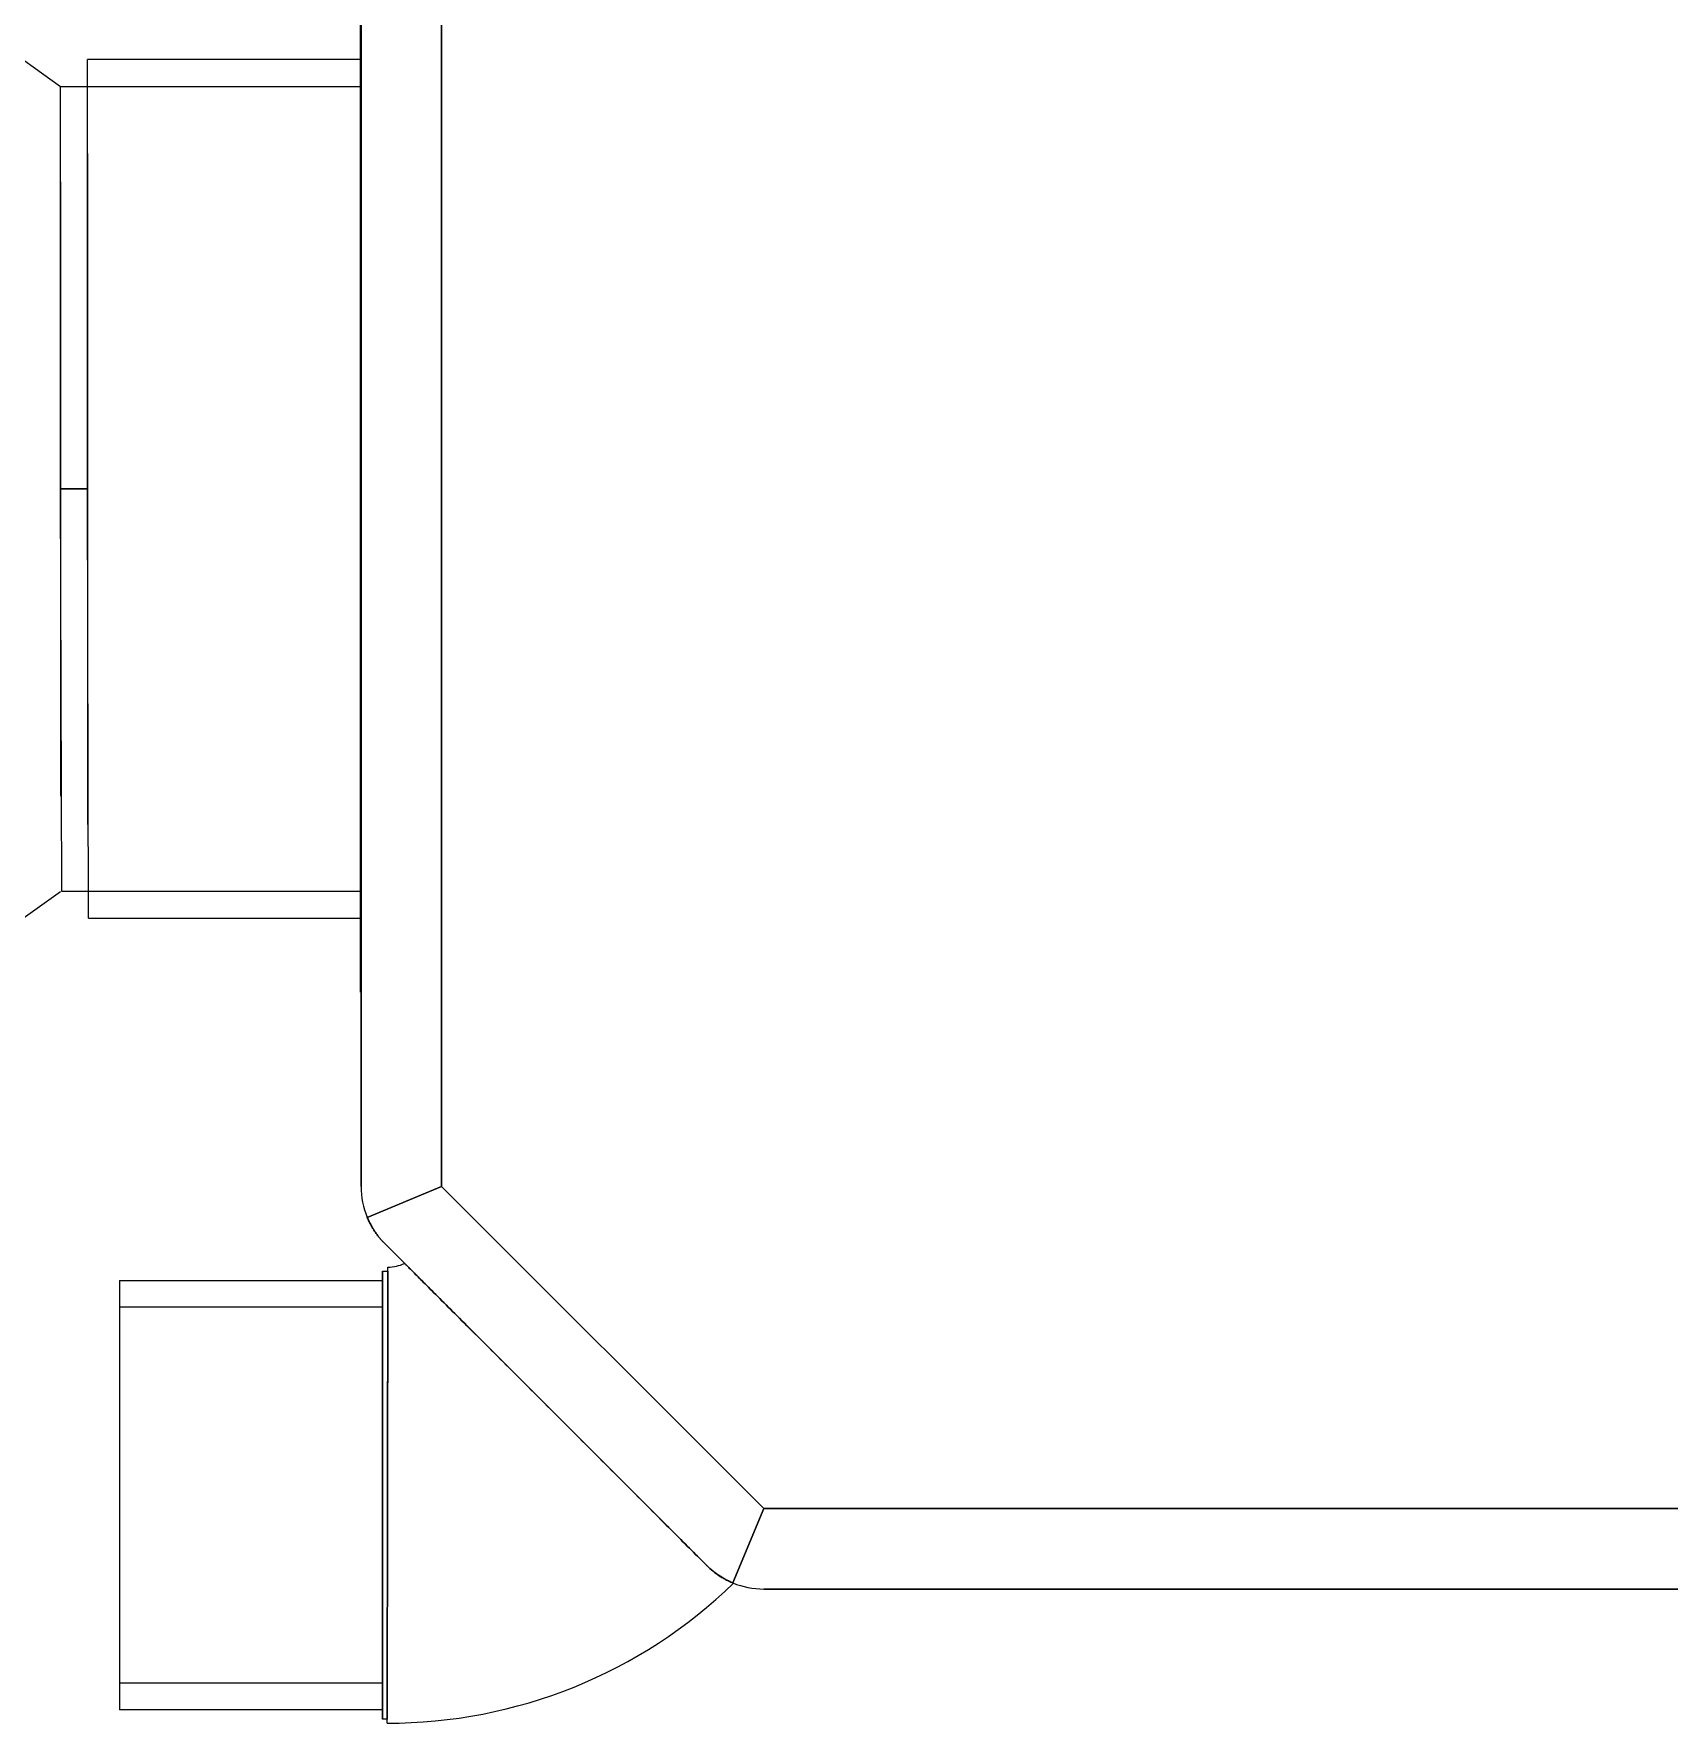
# Model space of a CAD drawing. Header units: millimetres. Extents: x 441156 to 441876, y 4514765 to 4515211.
# Drawn here: x 441317.8989 to 441318.2036, y 4514934.2483 to 4514934.5631 of the extents above; entities that cross this region are included whole.
import ezdxf

# ---------------------------------------------------------------- set-up
doc = ezdxf.new("R2010")
doc.units = ezdxf.units.MM
doc.layers.add('Instalaciones_ventilación_extracción', color=86, linetype='Continuous', lineweight=25)

msp = doc.modelspace()

# ---------------------------------------------------------------- linework, layer by layer
at = {"layer": 'Instalaciones_ventilación_extracción'}
for p, q in [((441317.9598718511, 4514934.608283072), (441317.9598718511, 4514934.348283072)), ((441317.9598718511, 4514934.348283072), (441317.9598718511, 4514934.608283072)), ((441317.9748718512, 4514934.348288969), (441317.9748718512, 4514934.608277175)), ((441317.9748718512, 4514934.608277175), (441317.9748718512, 4514934.348288969)), ((441317.8549053356, 4514934.588283072), (441317.9038718512, 4514934.553283072)), ((441317.9597718511, 4514934.572033072), (441317.9597718511, 4514934.557033072)), ((441317.9597718511, 4514934.557033072), (441317.9597718511, 4514934.572033072)), ((441317.9598718511, 4514934.572033072), (441317.9598718511, 4514934.557033072)), ((441317.9598718511, 4514934.557033072), (441317.9598718511, 4514934.572033072)), ((441317.9597718511, 4514934.558283072), (441317.9088718512, 4514934.558283072)), ((441317.9088718512, 4514934.478283072), (441317.9088718512, 4514934.558283072)), ((441317.9597718511, 4514934.557033072), (441317.9598718511, 4514934.557033072)), ((441317.9597718511, 4514934.557033072), (441317.9597718511, 4514934.399533072)), ((441317.9597718511, 4514934.399533072), (441317.9597718511, 4514934.557033072)), ((441317.9597718511, 4514934.557033072), (441317.9598718511, 4514934.557033072)), ((441317.9598718511, 4514934.399533072), (441317.9598718511, 4514934.557033072)), ((441317.9598718511, 4514934.557033072), (441317.9598718511, 4514934.399533072)), ((441317.9038718512, 4514934.553283072), (441317.9597718511, 4514934.553283072)), ((441317.9038718512, 4514934.478283072), (441317.9038718512, 4514934.553283072)), ((441317.9088718512, 4514934.540783072), (441317.9088718512, 4514934.478283072)), ((441317.9597718511, 4514934.540783072), (441317.9597718511, 4514934.415783072)), ((441317.9597718511, 4514934.415783072), (441317.9597718511, 4514934.540783072)), ((441317.9038718512, 4514934.535506194), (441317.9038718512, 4514934.478283072)), ((441317.9597718511, 4514934.420783072), (441317.9597718511, 4514934.535783072)), ((441317.9597718511, 4514934.535783072), (441317.9597718511, 4514934.420783072)), ((441317.9038718512, 4514934.478283072), (441317.9038718512, 4514934.42105995)), ((441317.9088718512, 4514934.478283072), (441317.9038718512, 4514934.478283072)), ((441317.9038718512, 4514934.478283072), (441317.9088718512, 4514934.478283072)), ((441317.9040853641, 4514934.403284375), (441317.9038718512, 4514934.478283072)), ((441317.9088718512, 4514934.478283072), (441317.9088718512, 4514934.415783072)), ((441317.9090853641, 4514934.398284375), (441317.9088718512, 4514934.478283072)), ((441317.8549053356, 4514934.368283072), (441317.9038718512, 4514934.403283072)), ((441317.9599853641, 4514934.403284375), (441317.9040853641, 4514934.403284375)), ((441317.9597718511, 4514934.399533072), (441317.9598718511, 4514934.399533072)), ((441317.9597718511, 4514934.384533072), (441317.9597718511, 4514934.399533072)), ((441317.9597718511, 4514934.399533072), (441317.9598718511, 4514934.399533072)), ((441317.9597718511, 4514934.399533072), (441317.9597718511, 4514934.384533072)), ((441317.9598718511, 4514934.384533072), (441317.9598718511, 4514934.399533072)), ((441317.9598718511, 4514934.399533072), (441317.9598718511, 4514934.384533072)), ((441317.9090853641, 4514934.398284375), (441317.9599853641, 4514934.398284375)), ((441317.9597718511, 4514934.384533072), (441317.9598718511, 4514934.384533072)), ((441317.9597718511, 4514934.384533072), (441317.9598718511, 4514934.384533072)), ((441317.9748718512, 4514934.348288969), (441317.9610115741, 4514934.342547854)), ((441317.9610115741, 4514934.342547854), (441317.9748718512, 4514934.348288969)), ((441318.0348777484, 4514934.288283072), (441317.9748718512, 4514934.348288969)), ((441317.9748718512, 4514934.348288969), (441318.0348777484, 4514934.288283072)), ((441317.9610115759, 4514934.342547858), (441317.9610964453, 4514934.342346884)), ((441317.9610964453, 4514934.342346884), (441317.9610115759, 4514934.342547858)), ((441317.9610964453, 4514934.342346884), (441317.9611836187, 4514934.342148596)), ((441317.9611836187, 4514934.342148596), (441317.9610964453, 4514934.342346884)), ((441317.9611836187, 4514934.342148596), (441317.9612730963, 4514934.341952811)), ((441317.9612730963, 4514934.341952811), (441317.9611836187, 4514934.342148596)), ((441317.9612730963, 4514934.341952811), (441317.96136471, 4514934.341759665)), ((441317.96136471, 4514934.341759665), (441317.9612730963, 4514934.341952811)), ((441317.96136471, 4514934.341759665), (441317.9614583227, 4514934.341569296)), ((441317.9614583227, 4514934.341569296), (441317.96136471, 4514934.341759665)), ((441317.9614583227, 4514934.341569296), (441317.9615537665, 4514934.341381857)), ((441317.9615537665, 4514934.341381857), (441317.9614583227, 4514934.341569296)), ((441317.9615537665, 4514934.341381857), (441317.9616508886, 4514934.341197501)), ((441317.9616508886, 4514934.341197501), (441317.9615537665, 4514934.341381857)), ((441317.9616508886, 4514934.341197501), (441317.9617495519, 4514934.341016363)), ((441317.9617495519, 4514934.341016363), (441317.9616508886, 4514934.341197501)), ((441317.9617495519, 4514934.341016363), (441317.9618495733, 4514934.340838599)), ((441317.9618495733, 4514934.340838599), (441317.9617495519, 4514934.341016363)), ((441317.9618495733, 4514934.340838599), (441317.9619507848, 4514934.340664328)), ((441317.9619507848, 4514934.340664328), (441317.9618495733, 4514934.340838599)), ((441317.9619507848, 4514934.340664328), (441317.9620529882, 4514934.340493659)), ((441317.9620529882, 4514934.340493659), (441317.9619507848, 4514934.340664328)), ((441317.9620529882, 4514934.340493659), (441317.9621559393, 4514934.340326697)), ((441317.9621559393, 4514934.340326697), (441317.9620529882, 4514934.340493659)), ((441317.9621559393, 4514934.340326697), (441317.9622594701, 4514934.34016358)), ((441317.9622594701, 4514934.34016358), (441317.9621559393, 4514934.340326697)), ((441317.9622594701, 4514934.34016358), (441317.962363352, 4514934.340004401)), ((441317.962363352, 4514934.340004401), (441317.9622594701, 4514934.34016358)), ((441317.962363352, 4514934.340004401), (441317.9624673864, 4514934.33984928)), ((441317.9624673864, 4514934.33984928), (441317.962363352, 4514934.340004401)), ((441317.9624673864, 4514934.33984928), (441317.9625713598, 4514934.33969831)), ((441317.9625713598, 4514934.33969831), (441317.9624673864, 4514934.33984928)), ((441317.9625713598, 4514934.33969831), (441317.9626756994, 4514934.339550788)), ((441317.9626756994, 4514934.339550788), (441317.9625713598, 4514934.33969831)), ((441317.9626756994, 4514934.339550788), (441317.962780451, 4514934.339406379)), ((441317.962780451, 4514934.339406379), (441317.9626756994, 4514934.339550788)), ((441317.962780451, 4514934.339406379), (441317.9628853399, 4514934.339265311)), ((441317.9628853399, 4514934.339265311), (441317.962780451, 4514934.339406379)), ((441317.9628853399, 4514934.339265311), (441317.9629900457, 4514934.339127784)), ((441317.9629900457, 4514934.339127784), (441317.9628853399, 4514934.339265311)), ((441317.9629900457, 4514934.339127784), (441317.9630942632, 4514934.338994055)), ((441317.9630942632, 4514934.338994055), (441317.9629900457, 4514934.339127784)), ((441317.9630942632, 4514934.338994055), (441317.9631977026, 4514934.33886431)), ((441317.9631977026, 4514934.33886431), (441317.9630942632, 4514934.338994055)), ((441317.9631977026, 4514934.33886431), (441317.9633000433, 4514934.338738791)), ((441317.9633000433, 4514934.338738791), (441317.9631977026, 4514934.33886431)), ((441317.9633000433, 4514934.338738791), (441317.9634010412, 4514934.338617652)), ((441317.9634010412, 4514934.338617652), (441317.9633000433, 4514934.338738791)), ((441317.9634010412, 4514934.338617652), (441317.9635006659, 4514934.338500632)), ((441317.9635006659, 4514934.338500632), (441317.9634010412, 4514934.338617652)), ((441317.9635006659, 4514934.338500632), (441317.9635988867, 4514934.33838761)), ((441317.9635988867, 4514934.33838761), (441317.9635006659, 4514934.338500632)), ((441317.9635988867, 4514934.33838761), (441317.9636954138, 4514934.338278708)), ((441317.9636954138, 4514934.338278708), (441317.9635988867, 4514934.33838761)), ((441317.9636954138, 4514934.338278708), (441317.9637893011, 4514934.338174811)), ((441317.9637893011, 4514934.338174811), (441317.9636954138, 4514934.338278708)), ((441317.9637893011, 4514934.338174811), (441317.963879862, 4514934.338076392)), ((441317.963879862, 4514934.338076392), (441317.9637893011, 4514934.338174811)), ((441317.963879862, 4514934.338076392), (441317.9639643499, 4514934.337986167)), ((441317.9639643499, 4514934.337986167), (441317.963879862, 4514934.338076392)), ((441317.9639643499, 4514934.337986167), (441317.9640181219, 4514934.337929496)), ((441317.9640181219, 4514934.337929496), (441317.9639643499, 4514934.337986167)), ((441317.9640181161, 4514934.337929501), (441318.0245182801, 4514934.277429337)), ((441318.0245182801, 4514934.277429337), (441317.9640181161, 4514934.337929501)), ((441317.9642652494, 4514934.33767647), (441318.0242652494, 4514934.277676471)), ((441318.0242652494, 4514934.277676471), (441317.9642652494, 4514934.33767647)), ((441317.9638718512, 4514934.249033072), (441317.9638718512, 4514934.332533072)), ((441317.9638718512, 4514934.332533072), (441317.9648574521, 4514934.332533072)), ((441317.9638718512, 4514934.332533072), (441317.9638718512, 4514934.249033072)), ((441317.9647104082, 4514934.248283213), (441317.9648587612, 4514934.333283084)), ((441317.9647104082, 4514934.248283213), (441317.9648587612, 4514934.333283084)), ((441317.9648574521, 4514934.332533072), (441317.964711717, 4514934.249033072)), ((441317.964711717, 4514934.249033072), (441317.9648574521, 4514934.332533072)), ((441317.9679829504, 4514934.333958777), (441317.9679888861, 4514934.333952826)), ((441317.9679888861, 4514934.333952826), (441317.9679829504, 4514934.333958777)), ((441317.9679888861, 4514934.333952826), (441317.968006983, 4514934.333934745)), ((441317.968006983, 4514934.333934745), (441317.9679888861, 4514934.333952826)), ((441317.968006983, 4514934.333934745), (441317.9680376226, 4514934.333904105)), ((441317.9680376226, 4514934.333904105), (441317.968006983, 4514934.333934745)), ((441317.9680376226, 4514934.333904105), (441317.9680812017, 4514934.33386051)), ((441317.9680812017, 4514934.33386051), (441317.9680376226, 4514934.333904105)), ((441317.9680812017, 4514934.33386051), (441317.9681381322, 4514934.333803595)), ((441317.9681381322, 4514934.333803595), (441317.9680812017, 4514934.33386051)), ((441317.9681381322, 4514934.333803595), (441317.9682086584, 4514934.333733054)), ((441317.9682086584, 4514934.333733054), (441317.9681381322, 4514934.333803595)), ((441317.9682086584, 4514934.333733054), (441317.9682927343, 4514934.333648993)), ((441317.9682927343, 4514934.333648993), (441317.9682086584, 4514934.333733054)), ((441317.9682927343, 4514934.333648993), (441317.9683902074, 4514934.333551505)), ((441317.9683902074, 4514934.333551505), (441317.9682927343, 4514934.333648993)), ((441317.9683902074, 4514934.333551505), (441317.9685009863, 4514934.333440726)), ((441317.9685009863, 4514934.333440726), (441317.9683902074, 4514934.333551505)), ((441317.9685009863, 4514934.333440726), (441317.9686249487, 4514934.333316779)), ((441317.9686249487, 4514934.333316779), (441317.9685009863, 4514934.333440726)), ((441317.9686249487, 4514934.333316779), (441317.9687617895, 4514934.333179938)), ((441317.9687617895, 4514934.333179938), (441317.9686249487, 4514934.333316779)), ((441317.9687617895, 4514934.333179938), (441317.9689109747, 4514934.333030738)), ((441317.9689109747, 4514934.333030738), (441317.9687617895, 4514934.333179938)), ((441317.9689109747, 4514934.333030738), (441317.9690719549, 4514934.332869773)), ((441317.9690719549, 4514934.332869773), (441317.9689109747, 4514934.333030738)), ((441317.9690719549, 4514934.332869773), (441317.9692441351, 4514934.332697577)), ((441317.9692441351, 4514934.332697577), (441317.9690719549, 4514934.332869773)), ((441317.9692441351, 4514934.332697577), (441317.9694269506, 4514934.332514762)), ((441317.9694269506, 4514934.332514762), (441317.9692441351, 4514934.332697577)), ((441317.9694269506, 4514934.332514762), (441317.9696196386, 4514934.332322073)), ((441317.9696196386, 4514934.332322073), (441317.9694269506, 4514934.332514762)), ((441317.9696196386, 4514934.332322073), (441317.969821253, 4514934.332120474)), ((441317.969821253, 4514934.332120474), (441317.9696196386, 4514934.332322073)), ((441317.9148718512, 4514934.330783072), (441317.9638718512, 4514934.330783072)), ((441317.9148718512, 4514934.330783072), (441317.9148718512, 4514934.250783072)), ((441317.9638718512, 4514934.250783072), (441317.9638718512, 4514934.330783072)), ((441317.9638718512, 4514934.330783072), (441317.9638718512, 4514934.250783072)), ((441317.969821253, 4514934.332120474), (441317.970030802, 4514934.331910926)), ((441317.970030802, 4514934.331910926), (441317.969821253, 4514934.332120474)), ((441317.970030802, 4514934.331910926), (441317.9702473394, 4514934.331694373)), ((441317.9702473394, 4514934.331694373), (441317.970030802, 4514934.331910926)), ((441317.9702473394, 4514934.331694373), (441317.9704716131, 4514934.331470114)), ((441317.9704716131, 4514934.331470114), (441317.9702473394, 4514934.331694373)), ((441317.9704716131, 4514934.331470114), (441317.9707092993, 4514934.331232413)), ((441317.9707092993, 4514934.331232413), (441317.9704716131, 4514934.331470114)), ((441317.9707092993, 4514934.331232413), (441317.9709608099, 4514934.330980903)), ((441317.9709608099, 4514934.330980903), (441317.9707092993, 4514934.331232413)), ((441317.9709608099, 4514934.330980903), (441317.9712259619, 4514934.330715765)), ((441317.9712259619, 4514934.330715765), (441317.9709608099, 4514934.330980903)), ((441317.9712259619, 4514934.330715765), (441317.9715045568, 4514934.33043717)), ((441317.9715045568, 4514934.33043717), (441317.9712259619, 4514934.330715765)), ((441317.9715045568, 4514934.33043717), (441317.9717964117, 4514934.330145316)), ((441317.9717964117, 4514934.330145316), (441317.9715045568, 4514934.33043717)), ((441317.9717964117, 4514934.330145316), (441317.9721010992, 4514934.329840613)), ((441317.9721010992, 4514934.329840613), (441317.9717964117, 4514934.330145316)), ((441317.9721010992, 4514934.329840613), (441317.9724181005, 4514934.329523627)), ((441317.9724181005, 4514934.329523627), (441317.9721010992, 4514934.329840613)), ((441317.9724181005, 4514934.329523627), (441317.9727468359, 4514934.329194876)), ((441317.9727468359, 4514934.329194876), (441317.9724181005, 4514934.329523627)), ((441317.9727468359, 4514934.329194876), (441317.9730867712, 4514934.328854941)), ((441317.9730867712, 4514934.328854941), (441317.9727468359, 4514934.329194876)), ((441317.9730867712, 4514934.328854941), (441317.9734373571, 4514934.328504371)), ((441317.9734373571, 4514934.328504371), (441317.9730867712, 4514934.328854941)), ((441317.9734373571, 4514934.328504371), (441317.9737978155, 4514934.328143912)), ((441317.9737978155, 4514934.328143912), (441317.9734373571, 4514934.328504371)), ((441317.9737978155, 4514934.328143912), (441317.9741672613, 4514934.327774466)), ((441317.9741672613, 4514934.327774466), (441317.9737978155, 4514934.328143912)), ((441317.9741672613, 4514934.327774466), (441317.974544779, 4514934.327396949)), ((441317.974544779, 4514934.327396949), (441317.9741672613, 4514934.327774466)), ((441317.974544779, 4514934.327396949), (441317.9749294683, 4514934.32701226)), ((441317.9749294683, 4514934.32701226), (441317.974544779, 4514934.327396949)), ((441317.9749294683, 4514934.32701226), (441317.9753203833, 4514934.326621344)), ((441317.9753203833, 4514934.326621344), (441317.9749294683, 4514934.32701226)), ((441317.9753203833, 4514934.326621344), (441317.9757163641, 4514934.326225348)), ((441317.9757163641, 4514934.326225348), (441317.9753203833, 4514934.326621344)), ((441317.9757163641, 4514934.326225348), (441317.9761161901, 4514934.325825522)), ((441317.9761161901, 4514934.325825522), (441317.9757163641, 4514934.326225348)), ((441317.9638718512, 4514934.325783072), (441317.9148718512, 4514934.325783072)), ((441317.9638718512, 4514934.325783072), (441317.9638718512, 4514934.255783072)), ((441317.9638718512, 4514934.255783072), (441317.9638718512, 4514934.325783072)), ((441317.9761161901, 4514934.325825522), (441317.9765186255, 4514934.325423102)), ((441317.9765186255, 4514934.325423102), (441317.9761161901, 4514934.325825522)), ((441317.9765186255, 4514934.325423102), (441317.9769224035, 4514934.325019308)), ((441317.9769224035, 4514934.325019308), (441317.9765186255, 4514934.325423102)), ((441317.9769224035, 4514934.325019308), (441317.9773327123, 4514934.324609)), ((441317.9773327123, 4514934.324609), (441317.9769224035, 4514934.325019308)), ((441317.9773327123, 4514934.324609), (441317.9777575781, 4514934.32418415)), ((441317.9777575781, 4514934.32418415), (441317.9773327123, 4514934.324609)), ((441317.9777575781, 4514934.32418415), (441317.9781963446, 4514934.323745383)), ((441317.9781963446, 4514934.323745383), (441317.9777575781, 4514934.32418415)), ((441317.9781963446, 4514934.323745383), (441317.9786483404, 4514934.323293372)), ((441317.9786483404, 4514934.323293372), (441317.9781963446, 4514934.323745383)), ((441317.9786483404, 4514934.323293372), (441317.979112879, 4514934.322828833)), ((441317.979112879, 4514934.322828833), (441317.9786483404, 4514934.323293372)), ((441317.979112879, 4514934.322828833), (441317.9795892278, 4514934.3223525)), ((441317.9795892278, 4514934.3223525), (441317.979112879, 4514934.322828833)), ((441317.9795892278, 4514934.3223525), (441317.9800764563, 4514934.321865271)), ((441317.9800764563, 4514934.321865271), (441317.9795892278, 4514934.3223525)), ((441317.9800764563, 4514934.321865271), (441317.9805736028, 4514934.321368124)), ((441317.9805736028, 4514934.321368124), (441317.9800764563, 4514934.321865271)), ((441317.9805736028, 4514934.321368124), (441317.9810797063, 4514934.320862021)), ((441317.9810797063, 4514934.320862021), (441317.9805736028, 4514934.321368124)), ((441317.9810797063, 4514934.320862021), (441317.9815937902, 4514934.320347922)), ((441317.9815937902, 4514934.320347922), (441317.9810797063, 4514934.320862021)), ((441317.9815937902, 4514934.320347922), (441317.9821149084, 4514934.319826819)), ((441317.9821149084, 4514934.319826819), (441317.9815937902, 4514934.320347922)), ((441317.9821149084, 4514934.319826819), (441317.9826419012, 4514934.319299826)), ((441317.9826419012, 4514934.319299826), (441317.9821149084, 4514934.319826819)), ((441317.9826419012, 4514934.319299826), (441317.9831735479, 4514934.31876818)), ((441317.9831735479, 4514934.31876818), (441317.9826419012, 4514934.319299826)), ((441317.9831735479, 4514934.31876818), (441317.9837086431, 4514934.318233069)), ((441317.9837086431, 4514934.318233069), (441317.9831735479, 4514934.31876818)), ((441317.9837086431, 4514934.318233069), (441317.9842459814, 4514934.31769573)), ((441317.9842459814, 4514934.31769573), (441317.9837086431, 4514934.318233069)), ((441317.9842459814, 4514934.31769573), (441317.9847842962, 4514934.317157432)), ((441317.9847842962, 4514934.317157432), (441317.9842459814, 4514934.31769573)), ((441317.9847842962, 4514934.317157432), (441317.9853221533, 4514934.316619559)), ((441317.9853221533, 4514934.316619559), (441317.9847842962, 4514934.317157432)), ((441317.9853221533, 4514934.316619559), (441317.985858164, 4514934.316083549)), ((441317.985858164, 4514934.316083549), (441317.9853221533, 4514934.316619559)), ((441317.985858164, 4514934.316083549), (441317.9863908941, 4514934.315550818)), ((441317.9863908941, 4514934.315550818), (441317.985858164, 4514934.316083549)), ((441317.9863908941, 4514934.315550818), (441317.9869195806, 4514934.315022131)), ((441317.9869195806, 4514934.315022131), (441317.9863908941, 4514934.315550818)), ((441317.9869195806, 4514934.315022131), (441317.9874566137, 4514934.314485098)), ((441317.9874566137, 4514934.314485098), (441317.9869195806, 4514934.315022131)), ((441317.9874566137, 4514934.314485098), (441317.9880063726, 4514934.313935339)), ((441317.9880063726, 4514934.313935339), (441317.9874566137, 4514934.314485098)), ((441317.9880063726, 4514934.313935339), (441317.9885677282, 4514934.313374)), ((441317.9885677282, 4514934.313374), (441317.9880063726, 4514934.313935339)), ((441317.9885677282, 4514934.313374), (441317.9891395514, 4514934.312802176)), ((441317.9891395514, 4514934.312802176), (441317.9885677282, 4514934.313374)), ((441317.9891395514, 4514934.312802176), (441317.9897206976, 4514934.312221015)), ((441317.9897206976, 4514934.312221015), (441317.9891395514, 4514934.312802176)), ((441317.9897206976, 4514934.312221015), (441317.9903100072, 4514934.311631721)), ((441317.9903100225, 4514934.31163169), (441317.9897206976, 4514934.312221015)), ((441317.9903100072, 4514934.311631721), (441317.9909062597, 4514934.311035452)), ((441317.9909062597, 4514934.311035452), (441317.9903100225, 4514934.31163169)), ((441317.9909062597, 4514934.311035452), (441317.9915081579, 4514934.310433554)), ((441317.9915081579, 4514934.310433554), (441317.9909062597, 4514934.311035452)), ((441317.9915081579, 4514934.310433554), (441317.9921144659, 4514934.309827247)), ((441317.9921144659, 4514934.309827247), (441317.9915081579, 4514934.310433554)), ((441317.9921144659, 4514934.309827247), (441317.9927239324, 4514934.309217795)), ((441317.9927239324, 4514934.309217795), (441317.9921144659, 4514934.309827247)), ((441317.9927239324, 4514934.309217795), (441317.9933353369, 4514934.308606391)), ((441317.9933353369, 4514934.308606391), (441317.9927239324, 4514934.309217795)), ((441317.9933353369, 4514934.308606391), (441317.9939473516, 4514934.307994376)), ((441317.9939473516, 4514934.307994376), (441317.9933353369, 4514934.308606391)), ((441317.9939473516, 4514934.307994376), (441317.994558634, 4514934.307383078)), ((441317.994558634, 4514934.307383078), (441317.9939473516, 4514934.307994376)), ((441317.994558634, 4514934.307383078), (441317.9951678564, 4514934.306773855)), ((441317.9951678564, 4514934.306773855), (441317.994558634, 4514934.307383078)), ((441317.9951678564, 4514934.306773855), (441317.9957736608, 4514934.306168051)), ((441317.9957736608, 4514934.306168051), (441317.9951678564, 4514934.306773855)), ((441317.9957736608, 4514934.306168051), (441317.9963746893, 4514934.305567038)), ((441317.9963746893, 4514934.305567038), (441317.9957736608, 4514934.306168051)), ((441317.9963746893, 4514934.305567038), (441317.9969695379, 4514934.304972189)), ((441317.9969695379, 4514934.304972189), (441317.9963746893, 4514934.305567038)), ((441317.9969695379, 4514934.304972189), (441317.9975568334, 4514934.304384879)), ((441317.9975568334, 4514934.304384879), (441317.9969695379, 4514934.304972189)), ((441317.9975568334, 4514934.304384879), (441317.9981352026, 4514934.303806525)), ((441317.9981352026, 4514934.303806525), (441317.9975568334, 4514934.304384879)), ((441317.9981352026, 4514934.303806525), (441317.9987081243, 4514934.303233588)), ((441317.9987081243, 4514934.303233588), (441317.9981352026, 4514934.303806525)), ((441317.9987081243, 4514934.303233588), (441317.9992897741, 4514934.302651953)), ((441317.9992897741, 4514934.302651953), (441317.9987081243, 4514934.303233588)), ((441317.9992897741, 4514934.302651953), (441317.9998798925, 4514934.302061835)), ((441317.9998798925, 4514934.302061835), (441317.9992897741, 4514934.302651953)), ((441317.9998798925, 4514934.302061835), (441318.0004770758, 4514934.301464637)), ((441318.0004770758, 4514934.301464637), (441317.9998798925, 4514934.302061835)), ((441318.0004770758, 4514934.301464637), (441318.0010799658, 4514934.300861762)), ((441318.0010799658, 4514934.300861762), (441318.0004770758, 4514934.301464637)), ((441318.0010799658, 4514934.300861762), (441318.0016871435, 4514934.300254568)), ((441318.0016871435, 4514934.300254568), (441318.0010799658, 4514934.300861762)), ((441318.0016871435, 4514934.300254568), (441318.0022972662, 4514934.299644446)), ((441318.0022972662, 4514934.299644446), (441318.0016871435, 4514934.300254568)), ((441318.0022972662, 4514934.299644446), (441318.0029089758, 4514934.299032737)), ((441318.0029089758, 4514934.299032737), (441318.0022972662, 4514934.299644446)), ((441318.0029089758, 4514934.299032737), (441318.0035209295, 4514934.298420783)), ((441318.0035209295, 4514934.298420783), (441318.0029089758, 4514934.299032737)), ((441318.0035209295, 4514934.298420783), (441318.0041317694, 4514934.297809943)), ((441318.0041317694, 4514934.297809943), (441318.0035209295, 4514934.298420783)), ((441318.0041317694, 4514934.297809943), (441318.0047402136, 4514934.297201498)), ((441318.0047402136, 4514934.297201498), (441318.0041317694, 4514934.297809943)), ((441318.0047402136, 4514934.297201498), (441318.0053450415, 4514934.296596686)), ((441318.0053450415, 4514934.296596686), (441318.0047402136, 4514934.297201498)), ((441318.0053450415, 4514934.296596686), (441318.0059449712, 4514934.295996741)), ((441318.0059449712, 4514934.295996741), (441318.0053450415, 4514934.296596686)), ((441318.0059449712, 4514934.295996741), (441318.006538767, 4514934.295402945)), ((441318.006538767, 4514934.295402945), (441318.0059449712, 4514934.295996741)), ((441318.006538767, 4514934.295402945), (441318.0071251623, 4514934.29481655)), ((441318.0071251623, 4514934.29481655), (441318.006538767, 4514934.295402945)), ((441318.0071251623, 4514934.29481655), (441318.0077029211, 4514934.294238807)), ((441318.0077029211, 4514934.294238807), (441318.0071251623, 4514934.29481655)), ((441318.0077029211, 4514934.294238807), (441318.0082708838, 4514934.293670843)), ((441318.0082708838, 4514934.293670843), (441318.0077029211, 4514934.294238807)), ((441318.0082708838, 4514934.293670843), (441318.0088279211, 4514934.293113806)), ((441318.0088279211, 4514934.293113806), (441318.0082708838, 4514934.293670843)), ((441318.0088279211, 4514934.293113806), (441318.009372904, 4514934.292568823)), ((441318.009372904, 4514934.292568823), (441318.0088279211, 4514934.293113806)), ((441318.009372904, 4514934.292568823), (441318.0099048559, 4514934.292036857)), ((441318.0099048559, 4514934.292036857), (441318.009372904, 4514934.292568823)), ((441318.0099048559, 4514934.292036857), (441318.0104347631, 4514934.291506949)), ((441318.0104347631, 4514934.291506949), (441318.0099048559, 4514934.292036857)), ((441318.0104347631, 4514934.291506949), (441318.010968836, 4514934.290972891)), ((441318.010968836, 4514934.290972891), (441318.0104347631, 4514934.291506949)), ((441318.010968836, 4514934.290972891), (441318.0115056249, 4514934.290436102)), ((441318.0115056249, 4514934.290436102), (441318.010968836, 4514934.290972891)), ((441318.0115056249, 4514934.290436102), (441318.0120436804, 4514934.289898031)), ((441318.0120436804, 4514934.289898031), (441318.0115056249, 4514934.290436102)), ((441318.0120436804, 4514934.289898031), (441318.0125815832, 4514934.289360129)), ((441318.0125815832, 4514934.289360129), (441318.0120436804, 4514934.289898031)), ((441318.0125815832, 4514934.289360129), (441318.0131179449, 4514934.288823782)), ((441318.0131179449, 4514934.288823782), (441318.0125815832, 4514934.289360129)), ((441318.0131179449, 4514934.288823782), (441318.0136514989, 4514934.288290229)), ((441318.0136514989, 4514934.288290229), (441318.0131179449, 4514934.288823782)), ((441318.0136514989, 4514934.288290229), (441318.0141810247, 4514934.287760703)), ((441318.0141810247, 4514934.287760703), (441318.0136514989, 4514934.288290229)), ((441318.0291366336, 4514934.274422796), (441318.0348777484, 4514934.288283072)), ((441318.0348777484, 4514934.288283072), (441318.0291366336, 4514934.274422796)), ((441318.2948659539, 4514934.288283072), (441318.0348777484, 4514934.288283072)), ((441318.0348777484, 4514934.288283072), (441318.2948659539, 4514934.288283072)), ((441318.0141810247, 4514934.287760703), (441318.0147052862, 4514934.287236426)), ((441318.0147052862, 4514934.287236426), (441318.0141810247, 4514934.287760703)), ((441318.0147052862, 4514934.287236426), (441318.0152230627, 4514934.28671865)), ((441318.0152230627, 4514934.28671865), (441318.0147052862, 4514934.287236426)), ((441318.0152230627, 4514934.28671865), (441318.0157332861, 4514934.286208441)), ((441318.0157332861, 4514934.286208441), (441318.0152230627, 4514934.28671865)), ((441318.0157332861, 4514934.286208441), (441318.0162349645, 4514934.285706747)), ((441318.0162349645, 4514934.285706747), (441318.0157332861, 4514934.286208441)), ((441318.0162349645, 4514934.285706747), (441318.0167271368, 4514934.285214591)), ((441318.0167271368, 4514934.285214591), (441318.0162349645, 4514934.285706747)), ((441318.0167271368, 4514934.285214591), (441318.0172087957, 4514934.284732916)), ((441318.0172087957, 4514934.284732916), (441318.0167271368, 4514934.285214591)), ((441318.0172087957, 4514934.284732916), (441318.01767898, 4514934.284262733)), ((441318.01767898, 4514934.284262733), (441318.0172087957, 4514934.284732916)), ((441318.01767898, 4514934.284262733), (441318.0181368505, 4514934.283804862)), ((441318.0181368505, 4514934.283804862), (441318.01767898, 4514934.284262733)), ((441318.0181368505, 4514934.283804862), (441318.01858169, 4514934.283360022)), ((441318.01858169, 4514934.283360022), (441318.0181368505, 4514934.283804862)), ((441318.01858169, 4514934.283360022), (441318.0190128118, 4514934.282928901)), ((441318.0190128118, 4514934.282928901), (441318.01858169, 4514934.283360022)), ((441318.0190128118, 4514934.282928901), (441318.0194294988, 4514934.282512213)), ((441318.0194294988, 4514934.282512213), (441318.0190128118, 4514934.282928901)), ((441318.0194294988, 4514934.282512213), (441318.0198337652, 4514934.282107947)), ((441318.0198337652, 4514934.282107947), (441318.0194294988, 4514934.282512213)), ((441318.0198337652, 4514934.282107947), (441318.0202359106, 4514934.281705801)), ((441318.0202359106, 4514934.281705801), (441318.0198337652, 4514934.282107947)), ((441318.0202359106, 4514934.281705801), (441318.0206359045, 4514934.281305823)), ((441318.0206359045, 4514934.281305823), (441318.0202359106, 4514934.281705801)), ((441318.0206359045, 4514934.281305823), (441318.0210324652, 4514934.280909263)), ((441318.0210324652, 4514934.280909263), (441318.0206359045, 4514934.281305823)), ((441318.0210324652, 4514934.280909263), (441318.0214243261, 4514934.280517386)), ((441318.0214243261, 4514934.280517386), (441318.0210324652, 4514934.280909263)), ((441318.0214243261, 4514934.280517386), (441318.0218102362, 4514934.280131476)), ((441318.0218102362, 4514934.280131476), (441318.0214243261, 4514934.280517386)), ((441318.0218102362, 4514934.280131476), (441318.0221891424, 4514934.27975257)), ((441318.0221891424, 4514934.27975257), (441318.0218102362, 4514934.280131476)), ((441318.0221891424, 4514934.27975257), (441318.0225601293, 4514934.279381598)), ((441318.0225601293, 4514934.279381598), (441318.0221891424, 4514934.27975257)), ((441318.0225601293, 4514934.279381598), (441318.0229222357, 4514934.279019492)), ((441318.0229222357, 4514934.279019492), (441318.0225601293, 4514934.279381598)), ((441318.0229222357, 4514934.279019492), (441318.0232745458, 4514934.278667166)), ((441318.0232745458, 4514934.278667166), (441318.0229222357, 4514934.279019492)), ((441318.0232745458, 4514934.278667166), (441318.0236162054, 4514934.278325506)), ((441318.0236162054, 4514934.278325506), (441318.0232745458, 4514934.278667166)), ((441318.0236162054, 4514934.278325506), (441318.0239465887, 4514934.277995138)), ((441318.0239465887, 4514934.277995138), (441318.0236162054, 4514934.278325506)), ((441318.0239465887, 4514934.277995138), (441318.0242651312, 4514934.277676581)), ((441318.0242651312, 4514934.277676581), (441318.0239465887, 4514934.277995138)), ((441318.0242652532, 4514934.277676474), (441318.0245629217, 4514934.277386923)), ((441318.0243075659, 4514934.277634329), (441318.0242652532, 4514934.277676474)), ((441318.024349848, 4514934.277592536), (441318.0243075659, 4514934.277634329)), ((441318.0243920995, 4514934.277551123), (441318.024349848, 4514934.277592536)), ((441318.0244343054, 4514934.277510062), (441318.0243920995, 4514934.277551123)), ((441318.0244764807, 4514934.277469351), (441318.0244343054, 4514934.277510062)), ((441318.0245186254, 4514934.277429007), (441318.0244764807, 4514934.277469351)), ((441318.0245182745, 4514934.277429343), (441318.0245749456, 4514934.27737557)), ((441318.0245749456, 4514934.27737557), (441318.0245182745, 4514934.277429343)), ((441318.0248545019, 4514934.277118277), (441318.0245186254, 4514934.277429007)), ((441318.0245629217, 4514934.277386923), (441318.0248582403, 4514934.27711492)), ((441318.0245749456, 4514934.27737557), (441318.0246651708, 4514934.277291083)), ((441318.0246651708, 4514934.277291083), (441318.0245749456, 4514934.27737557)), ((441318.0246651708, 4514934.277291083), (441318.02476359, 4514934.277200522)), ((441318.02476359, 4514934.277200522), (441318.0246651708, 4514934.277291083)), ((441318.02476359, 4514934.277200522), (441318.0248674871, 4514934.277106634)), ((441318.0248674871, 4514934.277106634), (441318.02476359, 4514934.277200522)), ((441318.0251868536, 4514934.276828772), (441318.0248545019, 4514934.277118277)), ((441318.0248582403, 4514934.27711492), (441318.0251502325, 4514934.276859839)), ((441318.0248674871, 4514934.277106634), (441318.0249763891, 4514934.277010107)), ((441318.0249763891, 4514934.277010107), (441318.0248674871, 4514934.277106634)), ((441318.0249763891, 4514934.277010107), (441318.0250894109, 4514934.276911886)), ((441318.0250894109, 4514934.276911886), (441318.0249763891, 4514934.277010107)), ((441318.0250894109, 4514934.276911886), (441318.0252064306, 4514934.276812262)), ((441318.0252064306, 4514934.276812262), (441318.0250894109, 4514934.276911886)), ((441318.0251502325, 4514934.276859839), (441318.0254380133, 4514934.276621054)), ((441318.0255154058, 4514934.276558814), (441318.0251868536, 4514934.276828772)), ((441318.0252064306, 4514934.276812262), (441318.0253275702, 4514934.276711265)), ((441318.0253275702, 4514934.276711265), (441318.0252064306, 4514934.276812262)), ((441318.0253275702, 4514934.276711265), (441318.0254530889, 4514934.276608923)), ((441318.0254530889, 4514934.276608923), (441318.0253275702, 4514934.276711265)), ((441318.0254380133, 4514934.276621054), (441318.0257207281, 4514934.27639791)), ((441318.0254530889, 4514934.276608923), (441318.0255828344, 4514934.276505484)), ((441318.0255828344, 4514934.276505484), (441318.0254530889, 4514934.276608923)), ((441318.0258388311, 4514934.276307806), (441318.0255154058, 4514934.276558814)), ((441318.0255828344, 4514934.276505484), (441318.0257165625, 4514934.276401266)), ((441318.0257165625, 4514934.276401266), (441318.0255828344, 4514934.276505484)), ((441318.0257165625, 4514934.276401266), (441318.0258540899, 4514934.276296561)), ((441318.0258540899, 4514934.276296561), (441318.0257165625, 4514934.276401266)), ((441318.0257207281, 4514934.27639791), (441318.0259975225, 4514934.276189811)), ((441318.0261557715, 4514934.276075141), (441318.0258388311, 4514934.276307806)), ((441318.0258540899, 4514934.276296561), (441318.0259951574, 4514934.276191672)), ((441318.0259951574, 4514934.276191672), (441318.0258540899, 4514934.276296561)), ((441318.0259951574, 4514934.276191672), (441318.0261395666, 4514934.27608692)), ((441318.0261395666, 4514934.27608692), (441318.0259951574, 4514934.276191672)), ((441318.0259975225, 4514934.276189811), (441318.0262675573, 4514934.2759961)), ((441318.0261395666, 4514934.27608692), (441318.0262870886, 4514934.275982581)), ((441318.0262870886, 4514934.275982581), (441318.0261395666, 4514934.27608692)), ((441318.0264648687, 4514934.275860205), (441318.0261557715, 4514934.276075141)), ((441318.0262675573, 4514934.2759961), (441318.0265301611, 4514934.275816229)), ((441318.0262870886, 4514934.275982581), (441318.0264380591, 4514934.275878607)), ((441318.0264380591, 4514934.275878607), (441318.0262870886, 4514934.275982581)), ((441318.0264380591, 4514934.275878607), (441318.0265931798, 4514934.275774573)), ((441318.0265931798, 4514934.275774573), (441318.0264380591, 4514934.275878607)), ((441318.026764765, 4514934.275662405), (441318.0264648687, 4514934.275860205)), ((441318.0265301611, 4514934.275816229), (441318.0267846014, 4514934.275649634)), ((441318.0265931798, 4514934.275774573), (441318.0267523596, 4514934.275670691)), ((441318.0267523596, 4514934.275670691), (441318.0265931798, 4514934.275774573)), ((441318.0267523596, 4514934.275670691), (441318.026915476, 4514934.27556716)), ((441318.026915476, 4514934.27556716), (441318.0267523596, 4514934.275670691)), ((441318.0270541327, 4514934.275481131), (441318.026764765, 4514934.275662405)), ((441318.0267846014, 4514934.275649634), (441318.0270302221, 4514934.275495749)), ((441318.026915476, 4514934.27556716), (441318.0270824377, 4514934.275464209)), ((441318.0270824377, 4514934.275464209), (441318.026915476, 4514934.27556716)), ((441318.0270302221, 4514934.275495749), (441318.0272663061, 4514934.275354026)), ((441318.0273315985, 4514934.275315787), (441318.0270541327, 4514934.275481131)), ((441318.0270824377, 4514934.275464209), (441318.0272531072, 4514934.275362005)), ((441318.0272531072, 4514934.275362005), (441318.0270824377, 4514934.275464209)), ((441318.0272531072, 4514934.275362005), (441318.0274273779, 4514934.275260794)), ((441318.0274273779, 4514934.275260794), (441318.0272531072, 4514934.275362005)), ((441318.0272663061, 4514934.275354026), (441318.0274921667, 4514934.275223899)), ((441318.0275958197, 4514934.275165747), (441318.0273315985, 4514934.275315787)), ((441318.0274273779, 4514934.275260794), (441318.0276051428, 4514934.275160773)), ((441318.0276051428, 4514934.275160773), (441318.0274273779, 4514934.275260794)), ((441318.0274921667, 4514934.275223899), (441318.027707102, 4514934.275104819)), ((441318.0278454534, 4514934.275030432), (441318.0275958197, 4514934.275165747)), ((441318.0276051428, 4514934.275160773), (441318.0277862799, 4514934.275062109)), ((441318.0277862799, 4514934.275062109), (441318.0276051428, 4514934.275160773)), ((441318.027707102, 4514934.275104819), (441318.0279103643, 4514934.274996222)), ((441318.0277862799, 4514934.275062109), (441318.0279706366, 4514934.274964987)), ((441318.0279706366, 4514934.274964987), (441318.0277862799, 4514934.275062109)), ((441318.0280791112, 4514934.274909232), (441318.0278454534, 4514934.275030432)), ((441318.0279103643, 4514934.274996222), (441318.0281012518, 4514934.274897666)), ((441318.0279706366, 4514934.274964987), (441318.0281580755, 4514934.274869544)), ((441318.0281580755, 4514934.274869544), (441318.0279706366, 4514934.274964987)), ((441318.0282954351, 4514934.274801565), (441318.0280791112, 4514934.274909232)), ((441318.0281012518, 4514934.274897666), (441318.0282792913, 4514934.274808798)), ((441318.0281580755, 4514934.274869544), (441318.0283484441, 4514934.274775931)), ((441318.0283484441, 4514934.274775931), (441318.0281580755, 4514934.274869544)), ((441318.0282792913, 4514934.274808798), (441318.0284440252, 4514934.274729239)), ((441318.0284921514, 4514934.274707236), (441318.0282954351, 4514934.274801565)), ((441318.0283484441, 4514934.274775931), (441318.0285415899, 4514934.274684317)), ((441318.0285415899, 4514934.274684317), (441318.0283484441, 4514934.274775931)), ((441318.0284440252, 4514934.274729239), (441318.0285949499, 4514934.274658637)), ((441318.0286680853, 4514934.274625815), (441318.0284921514, 4514934.274707236)), ((441318.0285415899, 4514934.274684317), (441318.0287373755, 4514934.27459484)), ((441318.0287373755, 4514934.27459484), (441318.0285415899, 4514934.274684317)), ((441318.0285949499, 4514934.274658637), (441318.0287316228, 4514934.274596625)), ((441318.028822489, 4514934.274556723), (441318.0286680853, 4514934.274625815)), ((441318.0287316228, 4514934.274596625), (441318.0288535406, 4514934.274542823)), ((441318.0287373755, 4514934.27459484), (441318.0289356634, 4514934.274507666)), ((441318.0289356634, 4514934.274507666), (441318.0287373755, 4514934.27459484)), ((441318.0289546606, 4514934.27449935), (441318.028822489, 4514934.274556723)), ((441318.0288535406, 4514934.274542823), (441318.0289602453, 4514934.274496878)), ((441318.0289356634, 4514934.274507666), (441318.0291366369, 4514934.274422796)), ((441318.0291366369, 4514934.274422796), (441318.0289356634, 4514934.274507666)), ((441318.0290638678, 4514934.274453116), (441318.0289546606, 4514934.27449935)), ((441318.0289602453, 4514934.274496878), (441318.029051264, 4514934.274458411)), ((441318.029051264, 4514934.274458411), (441318.0291261236, 4514934.274427146)), ((441318.0291494238, 4514934.274417502), (441318.0290638678, 4514934.274453116)), ((441318.0291261236, 4514934.274427146), (441318.0291846105, 4514934.274403022)), ((441318.0292108404, 4514934.27439231), (441318.0291494238, 4514934.274417502)), ((441318.0291846105, 4514934.274403022), (441318.0292265569, 4514934.274385916)), ((441318.029247843, 4514934.274377295), (441318.0292108404, 4514934.27439231)), ((441318.0292265569, 4514934.274385916), (441318.0292517797, 4514934.274375708)), ((441318.0292602026, 4514934.274372306), (441318.029247843, 4514934.274377295)), ((441318.0292517797, 4514934.274375708), (441318.0292602026, 4514934.274372306)), ((441318.0348718512, 4514934.273283072), (441318.2948718512, 4514934.273283072)), ((441318.2948718512, 4514934.273283072), (441318.0348718512, 4514934.273283072)), ((441317.9148718512, 4514934.255783072), (441317.9638718512, 4514934.255783072)), ((441317.9638718512, 4514934.250783072), (441317.9148718512, 4514934.250783072)), ((441317.964711717, 4514934.249033072), (441317.9638718512, 4514934.249033072))]:
    msp.add_line(p, q, dxfattribs=at)
for centre, radius, start, end in [((441317.9748718512, 4514934.348283072), 0.01500000000007162, 223.6489374233004, 224.9999719204509), ((441317.9748718512, 4514934.348283072), 0.01500000000007162, 223.6489374233004, 224.9999719204509), ((441317.9648718511, 4514934.340783072), 0.007500000000035811, 269.8999814170855, 294.5075622903645), ((441318.0348718512, 4514934.288283072), 0.01500000000007162, 224.9999719204509, 226.3510636991275), ((441318.0348718512, 4514934.288283072), 0.01500000000007162, 224.9999719204509, 226.3510636991275), ((441317.9648718511, 4514934.340783072), 0.09250000000044167, 269.8999814170855, 314.1141780529241)]:
    msp.add_arc(centre, radius, start, end, dxfattribs=at)
for centre, major_axis, ratio, start_param, end_param in [((441317.9748718512, 4514934.348283072), (-0.01500000000007162, 8.76636589428651e-18), 0.9999999999999978, 0, 0.3923358589551349), ((441317.9748718512, 4514934.348283072), (0.01500000000007162, -5.966365894273133e-18), 0.9999999999999996, 3.141592653589792, 3.533928512544926), ((441318.0348718512, 4514934.288283072), (-7.366365894279817e-18, -0.01500000000007162), 0.9999999999999978, -0.3923358589551351, 0), ((441318.0348718512, 4514934.288283072), (9.166365894288405e-18, 0.01500000000007162), 0.9999999999999998, 2.749256794634654, 3.141592653589792)]:
    msp.add_ellipse(centre, major_axis=major_axis, ratio=ratio, start_param=start_param, end_param=end_param, dxfattribs=at)

doc.saveas('drawing.dxf')
